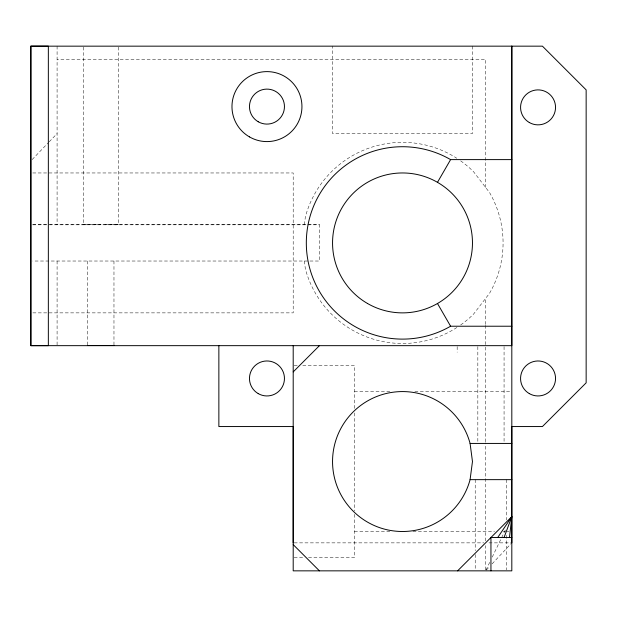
<?xml version="1.0" encoding="UTF-8"?>
<svg xmlns="http://www.w3.org/2000/svg" width="617" height="617" viewBox="0 0 617 617"><rect width="100%" height="100%" fill="white"/><g stroke="black" fill="none" stroke-linecap="round" stroke-linejoin="round"><path stroke-width="0.46" stroke-dasharray="3.08 2.31" d="M485.587 569.915L485.587 545.667M485.587 540.939L485.587 442.782M485.587 441.818L485.587 345.589M485.587 344.625L485.587 325.375M485.587 324.419L485.587 298.435M485.587 187.398L485.587 59.271L57.088 59.271M304.351 224.642L305.369 216.891A100.563 100.563 0 0 1 456.781 158.253M486.003 569.985L489.751 562.241M492.25 557.082L505.986 528.676M486.242 570.147L489.52 566.653M492.142 563.853L511.817 542.867L487.461 542.867M32.161 159.564L48.558 142.488M49.213 141.802L57.088 133.604M83.318 47.116L83.318 224.758L100.81 224.657M118.302 47.116L118.302 224.75L114.932 224.812M32.724 224.796L48.65 224.696M49.591 224.688L319.429 224.642L319.429 261.022L32.724 261.022M32.77 172.961L293.198 172.961L293.198 312.873L32.77 312.873M32.77 224.812L319.429 224.812M294.155 365.341L297.98 365.341M302.762 365.341L354.413 365.341L354.413 408.701M354.413 391.579L389.921 391.579M414.879 391.579L511.817 391.579M354.413 531.499L390.885 531.499M412.958 531.499L494.541 531.499M503.179 531.499L506.063 531.499M507.02 531.499L508.94 531.499M294.155 542.867L483.89 542.867M294.155 557.729L304.675 557.729M308.5 557.729L354.413 557.729L354.413 514.377M105.337 224.665L118.302 224.75M85.547 224.812L83.318 224.758M304.328 261.022L305.369 268.943A100.563 100.563 0 0 0 457.567 327.072M506.688 479.648L506.688 519.969M506.688 535.325L506.688 569.892M504.066 346.623L504.066 443.43M477.836 346.623L477.836 443.43M475.213 479.648L475.213 550.688M475.213 554.529L475.213 569.892M472.468 46.159L472.468 133.604L332.548 133.604L332.548 46.159M457.166 346.607L457.166 352.23M354.413 412.974L354.413 511.007M113.968 261.022L113.968 345.543M87.737 261.022L87.737 345.543M57.088 46.159L57.088 224.642M57.088 261.022L57.088 345.643M460.683 324.943A100.563 100.563 0 0 0 473.617 314.03L489.597 293.198A100.563 100.563 0 0 0 489.597 192.635L473.617 171.804A100.563 100.563 0 0 0 459.912 160.343"/><path stroke-width="0.93" d="M293.198 542.867L293.198 426.555L218.865 426.555L218.865 345.643M511.817 542.867L511.817 426.555L542.428 426.555L586.15 382.833L586.15 89.881L542.428 46.159L30.85 46.159L30.85 345.659L48.342 345.667L48.342 46.159L30.85 46.152L30.85 345.659L511.817 345.667L511.817 46.159L511.817 570.848L293.198 570.848L293.198 345.667M509.503 537.5L511.817 516.63L457.598 570.848M470.085 479.648L472.468 461.539L470.085 443.43A69.96 69.96 0 0 0 362.38 404.228A69.96 69.96 0 0 0 362.38 518.843A69.96 69.96 0 0 0 470.085 479.648L511.817 479.648M504.066 537.5L511.817 516.63L497.742 537.5M437.484 182.331L450.603 159.61L511.817 159.61M293.198 371.904L319.429 345.667M450.603 159.61A96.19 96.19 0 0 0 306.317 242.913A96.19 96.19 0 0 0 450.603 326.223L511.817 326.223M87.737 345.543L113.968 345.543M470.085 443.43L511.817 443.43M511.817 537.5L490.947 537.5L490.947 570.848M293.198 544.61L319.429 570.848M437.484 303.502L450.603 326.223M367.531 303.502A69.96 69.96 0 0 0 472.468 242.913A69.96 69.96 0 0 0 367.531 182.331A69.96 69.96 0 0 0 367.531 303.502M258.214 393.607A17.492 17.492 0 0 0 284.452 378.46A17.492 17.492 0 0 0 258.214 363.313A17.492 17.492 0 0 0 258.214 393.607M249.469 136.897A34.976 34.976 0 0 0 301.944 106.602A34.976 34.976 0 0 0 249.469 76.307A34.976 34.976 0 0 0 249.469 136.897M258.214 121.75A17.492 17.492 0 0 0 284.452 106.602A17.492 17.492 0 0 0 258.214 91.455A17.492 17.492 0 0 0 258.214 121.75M529.309 393.607A17.492 17.492 0 0 0 555.539 378.46A17.492 17.492 0 0 0 529.309 363.313A17.492 17.492 0 0 0 529.309 393.607M529.309 122.513A17.492 17.492 0 0 0 555.539 107.373A17.492 17.492 0 0 0 529.309 92.226A17.492 17.492 0 0 0 529.309 122.513"/></g></svg>
